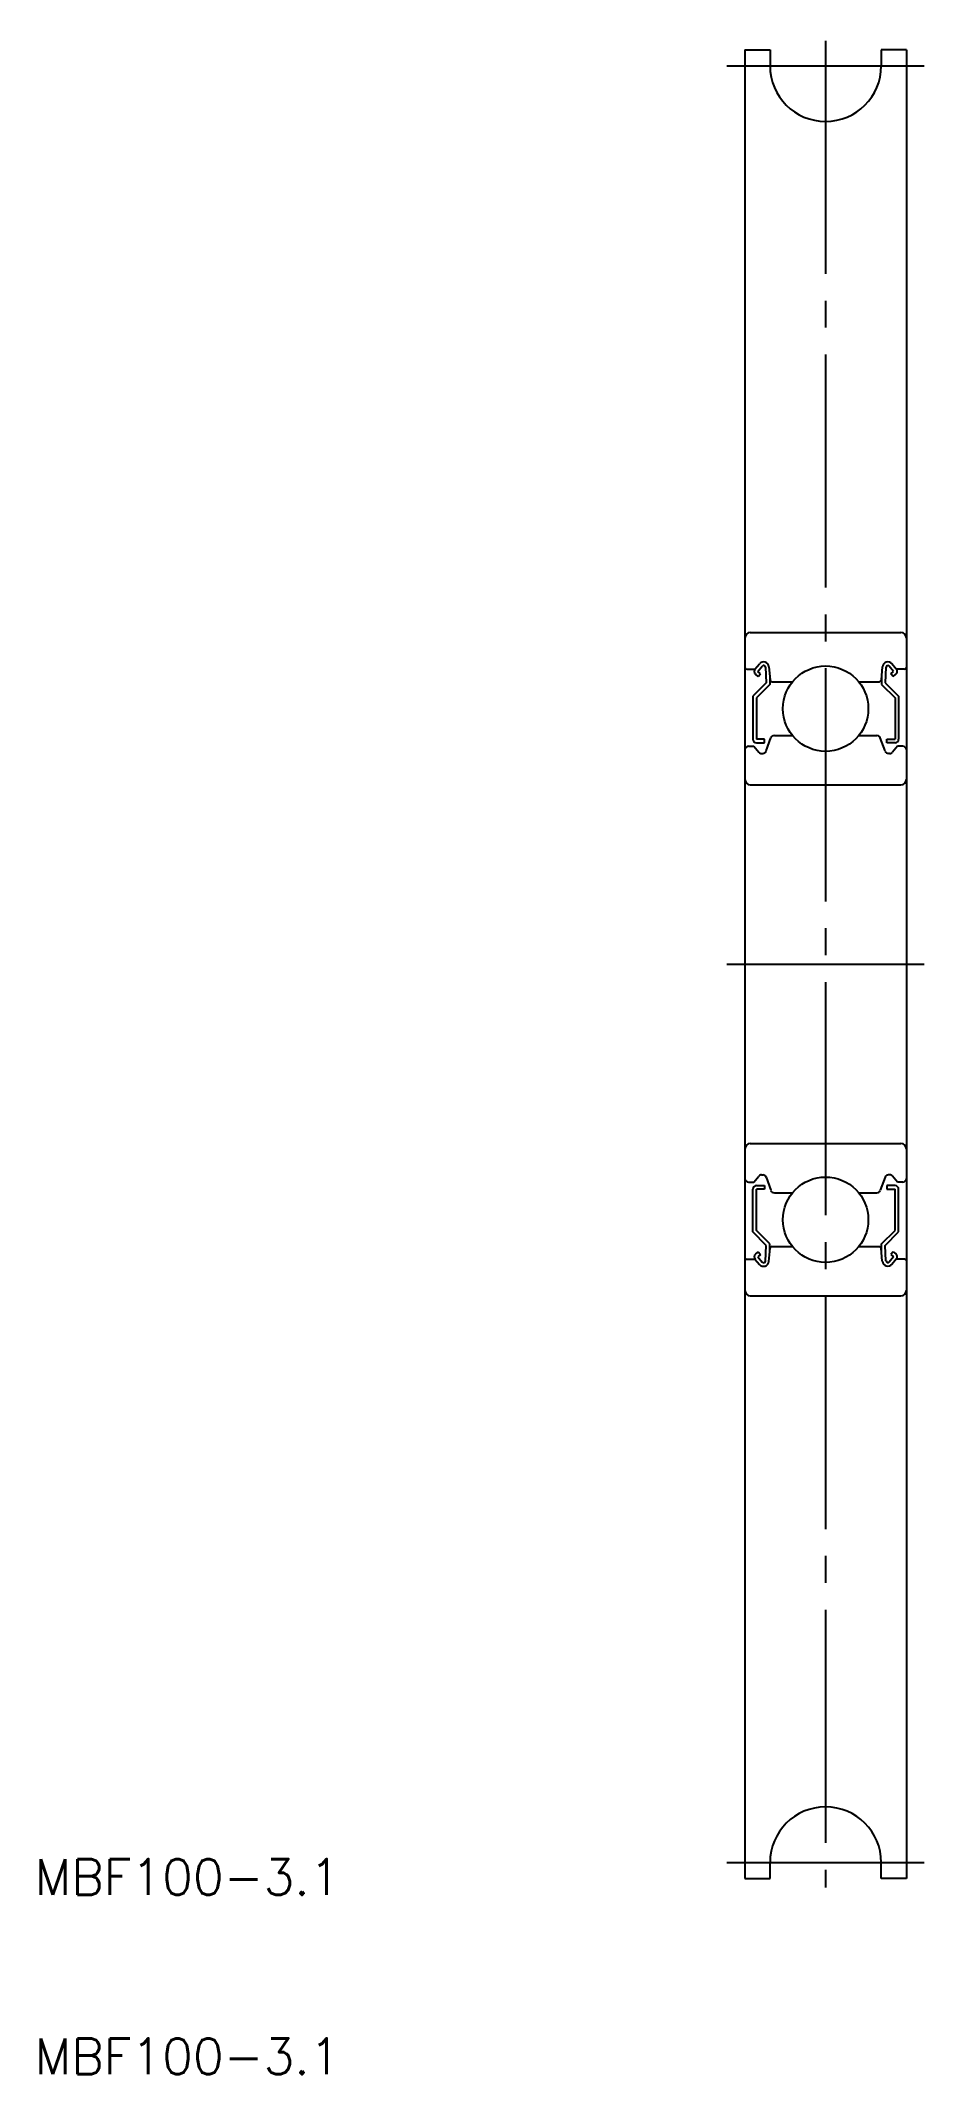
# Model space of a CAD drawing. Extents: x 125 to 174, y 91 to 204.
import ezdxf

# ---------------------------------------------------------------- set-up
doc = ezdxf.new("R2010")
doc.units = 0
doc.linetypes.add('CENTER', pattern=[17.5, 13, -1.5, 1.5, -1.5])
doc.layers.get('0').update_dxf_attribs({"linetype": 'CONTINUOUS'})
doc.layers.add('CENTER', color=1, linetype='CENTER')
doc.styles.get("Standard").update_dxf_attribs({"font": 'txt.shx', "bigfont": '@extfont2.shx'})

msp = doc.modelspace()

# ---------------------------------------------------------------- linework, layer by layer
at = {"color": 7, "linetype": 'CONTINUOUS'}
for p, q in [((163.82, 203.82), (163.82, 101.82)), ((163.82, 203.82), (165.22, 203.82)), ((165.22, 203.82), (165.22, 202.92)), ((171.42, 203.82), (171.42, 202.92)), ((172.82, 203.82), (171.42, 203.82)), ((172.82, 203.82), (172.82, 101.82)), ((165.22, 101.82), (165.22, 102.72)), ((171.42, 101.82), (171.42, 102.72)), ((163.82, 101.82), (165.22, 101.82)), ((172.82, 101.82), (171.42, 101.82))]:
    msp.add_line(p, q, dxfattribs=at)
for p, q in [((164.12, 171.32), (172.52, 171.32)), ((163.82, 171.02), (163.82, 134.62)), ((172.82, 171.02), (172.82, 134.62)), ((163.92, 169.27), (164.38, 169.27)), ((164.38, 169.27), (164.63, 169.57)), ((164.56, 168.86), (164.41, 168.99)), ((164.54, 169.15), (164.79, 169.44)), ((164.69, 169.02), (164.54, 169.15)), ((164.56, 168.86), (164.69, 169.02)), ((164.96, 169.38), (165.01, 168.51)), ((165.16, 169.4), (165.23, 168.67)), ((171.48, 169.4), (171.42, 168.67)), ((171.68, 169.38), (171.64, 168.51)), ((172.11, 169.15), (171.86, 169.44)), ((171.96, 169.02), (172.11, 169.15)), ((172.08, 168.86), (171.96, 169.02)), ((172.26, 169.27), (172.02, 169.57)), ((172.08, 168.86), (172.24, 168.99)), ((172.72, 169.27), (172.26, 169.27)), ((165.01, 168.51), (164.26, 167.76)), ((165.21, 168.42), (164.46, 167.67)), ((165.21, 168.89), (165.21, 168.42)), ((165.33, 168.57), (166.47, 168.57)), ((170.17, 168.57), (171.32, 168.57)), ((171.44, 168.89), (171.44, 168.42)), ((171.44, 168.42), (172.19, 167.67)), ((171.64, 168.51), (172.39, 167.76)), ((164.26, 167.76), (164.26, 165.37)), ((164.46, 167.67), (164.46, 165.37)), ((172.19, 167.67), (172.19, 165.37)), ((172.39, 167.76), (172.39, 165.37)), ((164.02, 164.97), (164.32, 164.97)), ((164.32, 164.97), (164.6, 164.65)), ((164.91, 165.37), (164.46, 165.37)), ((164.46, 165.17), (164.91, 165.17)), ((164.75, 164.57), (164.82, 164.57)), ((164.91, 165.17), (164.91, 165.37)), ((165, 164.71), (165.27, 165.44)), ((165.46, 165.57), (166.47, 165.57)), ((170.17, 165.57), (171.18, 165.57)), ((171.64, 164.71), (171.37, 165.44)), ((171.74, 165.37), (172.19, 165.37)), ((171.74, 165.17), (171.74, 165.37)), ((172.19, 165.17), (171.74, 165.17)), ((171.89, 164.57), (171.83, 164.57)), ((172.32, 164.97), (172.05, 164.65)), ((172.62, 164.97), (172.32, 164.97)), ((164.12, 162.82), (172.52, 162.82)), ((164.12, 142.82), (172.52, 142.82)), ((164.02, 140.67), (164.32, 140.67)), ((164.32, 140.67), (164.6, 141)), ((164.75, 141.07), (164.82, 141.07)), ((165, 140.94), (165.27, 140.21)), ((171.64, 140.94), (171.37, 140.21)), ((171.89, 141.07), (171.83, 141.07)), ((172.32, 140.67), (172.05, 141)), ((172.62, 140.67), (172.32, 140.67)), ((164.26, 137.89), (164.26, 140.27)), ((164.46, 140.47), (164.91, 140.47)), ((164.46, 137.97), (164.46, 140.27)), ((164.91, 140.27), (164.46, 140.27)), ((164.91, 140.47), (164.91, 140.27)), ((165.46, 140.07), (166.47, 140.07)), ((165.71, 140.07), (165.71, 140.07)), ((165.97, 140.07), (165.97, 140.07)), ((170.17, 140.07), (171.18, 140.07)), ((172.19, 140.47), (171.74, 140.47)), ((171.74, 140.47), (171.74, 140.27)), ((171.74, 140.27), (172.19, 140.27)), ((172.19, 137.97), (172.19, 140.27)), ((172.39, 137.89), (172.39, 140.27)), ((165.01, 137.14), (164.26, 137.89)), ((165.21, 137.22), (164.46, 137.97)), ((171.44, 137.22), (172.19, 137.97)), ((171.64, 137.14), (172.39, 137.89)), ((163.92, 136.37), (164.38, 136.37)), ((164.38, 136.37), (164.63, 136.08)), ((164.56, 136.78), (164.41, 136.66)), ((164.69, 136.63), (164.54, 136.5)), ((164.54, 136.5), (164.79, 136.2)), ((164.56, 136.78), (164.69, 136.63)), ((164.96, 136.26), (165.01, 137.14)), ((165.16, 136.24), (165.23, 136.98)), ((165.21, 136.75), (165.21, 137.22)), ((165.33, 137.07), (166.47, 137.07)), ((170.17, 137.07), (171.32, 137.07)), ((171.48, 136.25), (171.42, 136.98)), ((171.44, 136.75), (171.44, 137.22)), ((171.68, 136.27), (171.64, 137.14)), ((172.11, 136.5), (171.86, 136.21)), ((172.08, 136.78), (171.96, 136.63)), ((171.96, 136.63), (172.11, 136.5)), ((172.26, 136.37), (172.02, 136.08)), ((172.08, 136.78), (172.24, 136.66)), ((172.72, 136.37), (172.26, 136.37)), ((164.12, 134.32), (172.52, 134.32))]:
    msp.add_line(p, q)
for centre in [(168.32, 167.07), (168.32, 138.57)]:
    msp.add_circle(centre, 2.38)
for centre, start, end in [((168.32, 202.92), 180, 0), ((168.32, 102.72), 0, 180)]:
    msp.add_arc(centre, 3.1, start, end, dxfattribs=at)
for centre, radius, start, end in [((164.12, 171.02), 0.3, 90, 180), ((172.52, 171.02), 0.3, 0, 90), ((163.92, 169.37), 0.1, 180, 270), ((164.54, 169.15), 0.2, 140.001, 230.0801), ((164.86, 169.38), 0.3, 4.9967, 140.001), ((164.86, 169.38), 0.1, 2.8199, 140.0012), ((171.79, 169.37), 0.303, 40.0459, 175.0793), ((171.79, 169.37), 0.103, 39.874, 175.0048), ((172.11, 169.15), 0.2, 309.9138, 40.1318), ((172.72, 169.37), 0.1, 269.9995, 359.9913), ((165.33, 168.67), 0.1, 184.9967, 269.9995), ((171.32, 168.67), 0.1, 269.9995, 354.8557), ((164.02, 164.77), 0.2, 90, 180), ((164.46, 165.37), 0.2, 180, 270), ((164.75, 164.77), 0.2, 219.9921, 270), ((164.82, 164.77), 0.2, 270, 339.9919), ((165.46, 165.37), 0.2, 90, 159.9919), ((171.18, 165.37), 0.2, 19.8845, 90.0002), ((171.83, 164.77), 0.2, 199.8883, 269.9998), ((171.89, 164.77), 0.2, 269.9998, 319.8616), ((172.19, 165.37), 0.2, 269.9998, 359.9956), ((172.62, 164.77), 0.2, 359.9956, 90.0002), ((164.12, 163.12), 0.3, 180, 270), ((172.52, 163.12), 0.3, 270, 0), ((164.12, 142.52), 0.3, 90, 180), ((172.52, 142.52), 0.3, 0, 90), ((164.02, 140.87), 0.2, 180, 270), ((164.75, 140.87), 0.2, 90, 140.0079), ((164.82, 140.87), 0.2, 20.0081, 90), ((171.83, 140.87), 0.2, 90.0002, 160.1117), ((171.89, 140.87), 0.2, 40.1384, 90.0002), ((172.62, 140.87), 0.2, 269.9998, 0.0044), ((164.46, 140.27), 0.2, 90, 180), ((165.46, 140.27), 0.2, 200.0081, 270), ((171.18, 140.27), 0.2, 269.9998, 340.1155), ((172.19, 140.27), 0.2, 0.0044, 90.0002), ((163.92, 136.27), 0.1, 90, 180), ((164.54, 136.5), 0.2, 129.9199, 219.999), ((164.86, 136.27), 0.3, 219.999, 355.0033), ((164.86, 136.27), 0.1, 219.9988, 357.1801), ((165.33, 136.97), 0.1, 90.0005, 175.0033), ((171.32, 136.97), 0.1, 5.1443, 90.0005), ((171.79, 136.28), 0.303, 184.9207, 319.9541), ((171.79, 136.28), 0.103, 184.9952, 320.126), ((172.11, 136.5), 0.2, 319.8682, 50.0862), ((172.72, 136.27), 0.1, 0.0087, 90.0005), ((164.12, 134.62), 0.3, 180, 270), ((172.52, 134.62), 0.3, 270, 0)]:
    msp.add_arc(centre, radius, start, end)
at = {"layer": 'CENTER', "color": 1, "linetype": 'CENTER'}
for p, q in [((168.32, 204.32), (168.32, 101.32)), ((162.82, 202.92), (173.82, 202.92)), ((162.82, 152.82), (173.82, 152.82)), ((162.82, 102.72), (173.82, 102.72))]:
    msp.add_line(p, q, dxfattribs=at)

# ---------------------------------------------------------------- texts
at = {"color": 7, "linetype": 'CONTINUOUS'}
for p in [(124.21, 100.91), (124.21, 90.91)]:
    msp.add_text('MBF100-3.1', height=2, dxfattribs=at).set_placement(p)

doc.saveas('drawing.dxf')
